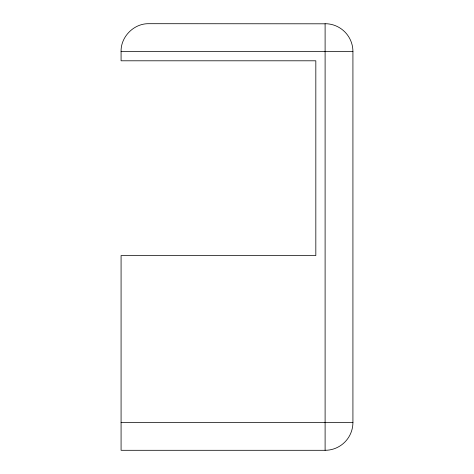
<?xml version="1.0" encoding="UTF-8"?>
<svg xmlns="http://www.w3.org/2000/svg" width="474" height="474" viewBox="0 0 474 474"><rect width="100%" height="100%" fill="white"/><g stroke="black" fill="none" stroke-linecap="round" stroke-linejoin="round"><path stroke-width="0.71" d="M325.105 23.813L148.895 23.7C134.035 23.321 120.698 36.658 121.077 51.524L121.077 60.796L315.826 60.796L315.826 255.545L121.077 255.545L121.077 450.3L325.105 450.3A27.824 27.824 0 0 0 352.923 422.476L352.923 51.524A27.824 27.824 0 0 0 325.105 23.7L325.105 450.3M121.077 51.524L352.923 51.524M121.077 422.476L352.923 422.476"/></g></svg>
